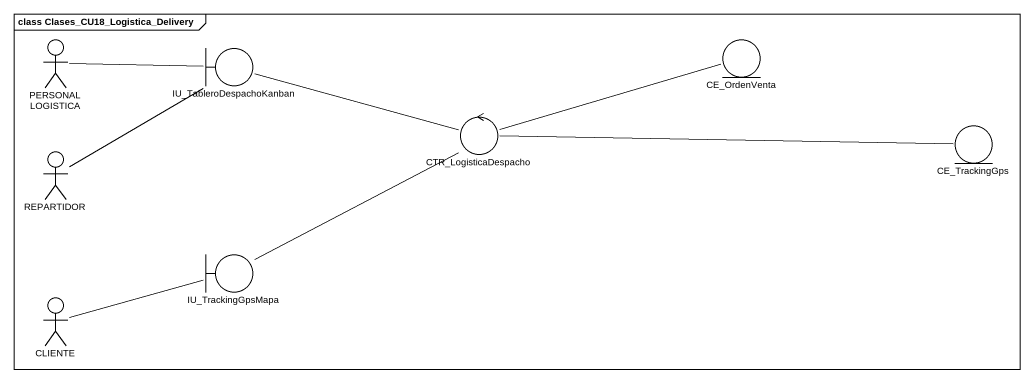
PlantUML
@startuml
mainframe class Clases_CU18_Logistica_Delivery
actor "PERSONAL LOGISTICA" as PERSONAL_LOGISTICA
boundary IU_TableroDespachoKanban
entity CE_OrdenVenta
control CTR_LogisticaDespacho
entity CE_TrackingGps
actor REPARTIDOR
boundary IU_TrackingGpsMapa
actor CLIENTE
PERSONAL_LOGISTICA -right- IU_TableroDespachoKanban
IU_TableroDespachoKanban -right- CTR_LogisticaDespacho
CTR_LogisticaDespacho -right- CE_OrdenVenta
CTR_LogisticaDespacho -right- CE_TrackingGps
REPARTIDOR -right- IU_TableroDespachoKanban
IU_TrackingGpsMapa -right- CTR_LogisticaDespacho
CLIENTE -right- IU_TrackingGpsMapa
@enduml
